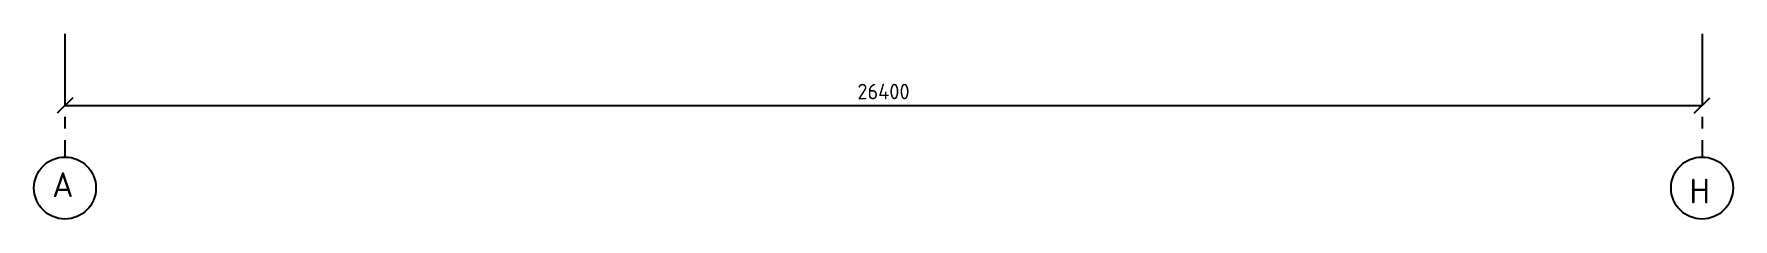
# Model space of a CAD drawing. Header units: millimetres. Extents: x -257254 to 390979, y -202328 to 355504.
# Drawn here: x 34891 to 62291, y 32992 to 35975 of the extents above; entities that cross this region are included whole.
import ezdxf

# ---------------------------------------------------------------- set-up
doc = ezdxf.new("R2010")
doc.units = ezdxf.units.MM
doc.linetypes.add('CENTER2', pattern=[28.575, 19.05, -3.175, 3.175, -3.175])
doc.layers.get('0').update_dxf_attribs({"lineweight": 25})
doc.layers.add('оси', color=1, linetype='CENTER2')
doc.styles.get("Standard").update_dxf_attribs({"font": 'GOST_Common.ttf'})
doc.dimstyles.new('ISO-25', dxfattribs={"dimtxt": 250, "dimasz": 250, "dimexe": 1.25, "dimexo": 0.625, "dimgap": 100, "dimtad": 1, "dimdec": 0, "dimtxsty": 'Standard', "dimblk": 'OBLIQUE', "dimcen": 2.5, "dimadec": 0, "dimazin": 0, "dimtfac": 1, "dimtdec": 0, "dimtmove": 0, "dimatfit": 3, "dimfxl": 1, "dimarcsym": 0})

# ---------------------------------------------------------------- blocks, each defined once
blk = doc.blocks.new('_Oblique')
at = {"color": 0, "linetype": 'ByBlock', "lineweight": -2}
blk.add_line((-0.5, -0.5), (0.5, 0.5), dxfattribs=at)
blk = doc.blocks.new('*D318')
at = {"color": 0, "lineweight": -2, "transparency": 16777216}
for p, q in [((35391, 34825), (35391, 34821)), ((35391, 34822), (61791, 34822)), ((61791, 34823), (61791, 34823))]:
    blk.add_line(p, q, dxfattribs=at)
at = {"color": 0, "lineweight": -2, "transparency": 16777216, "xscale": 250, "yscale": 250, "zscale": 250, "rotation": 180}
blk.add_blockref('_Oblique', (35391, 34822), dxfattribs=at)
at = {"color": 0, "lineweight": -2, "transparency": 16777216, "xscale": 250, "yscale": 250, "zscale": 250}
blk.add_blockref('_Oblique', (61791, 34822), dxfattribs=at)
at = {"color": 0, "transparency": 16777216, "insert": (48591, 35047), "char_height": 250, "attachment_point": 5}
blk.add_mtext('26400', dxfattribs=at)

msp = doc.modelspace()

# ---------------------------------------------------------------- linework, layer by layer
at = {"ltscale": 50}
for centre in [(35390.95621, 33491.65172), (61790.95621, 33491.65172)]:
    msp.add_circle(centre, 500, dxfattribs=at)
at = {"layer": 'оси', "ltscale": 60}
for p, q in [((35390.95621, 35975.34196), (35390.95621, 33991.65172)), ((61790.95621, 35975.34196), (61790.95621, 33991.65172))]:
    msp.add_line(p, q, dxfattribs=at)

# ---------------------------------------------------------------- texts
at = {"ltscale": 50}
for s, p in [('А', (35184.9857, 33344.82827)), ('Н', (61585.27885, 33243.44813))]:
    msp.add_text(s, height=400, dxfattribs=at).set_placement(p)

# ---------------------------------------------------------------- dimensions: what is measured, and where the dimension line sits
dim = msp.add_linear_dim(base=(61790.95621, 34821.9223), p1=(35390.95621, 34825.6723), p2=(61790.95621, 34821.9223), dimstyle='ISO-25')
dim.commit()
dim.dimension.update_dxf_attribs({"geometry": '*D318', "text_midpoint": (48590.95621, 35046.9223)})

doc.saveas('drawing.dxf')
